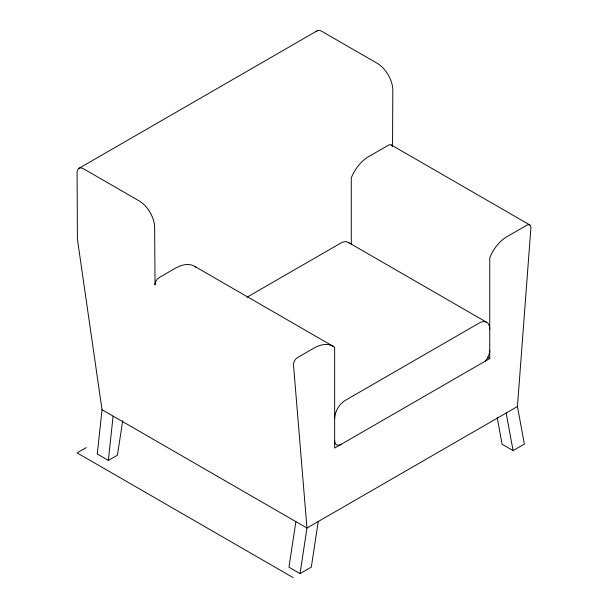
<?xml version="1.0" encoding="UTF-8"?>
<svg xmlns="http://www.w3.org/2000/svg" width="608" height="608" viewBox="0 0 608 608"><rect width="100%" height="100%" fill="white"/><g stroke="black" fill="none" stroke-linecap="round" stroke-linejoin="round"><path stroke-width="0.91" d="M392.548 146.216L392.814 90.258A21.956 12.677 60 0 0 377.294 63.369L321.678 31.259A9.059 5.229 60 0 0 316.13 31.753M497.23 417.696L502.132 444.273L513.084 450.604L524.37 444.091L517.446 406.509L530.89 227.932A5.692 3.283 -60 0 0 526.885 225.173L506.874 236.732A28.257 16.317 -60 0 0 489.752 257.8L489.752 358.545L334.658 448.081L334.658 347.335A38.357 22.146 -60 0 0 313.888 348.148L297.525 357.595A5.692 3.283 -60 0 0 293.512 364.982L306.964 528.033L300.04 573.602L288.96 567.203L295.883 521.634M196.186 267.391A38.357 22.146 -60 0 0 175.416 268.204L159.053 277.651A5.692 3.283 -60 0 0 155.04 285.03L154.645 227.764A21.956 12.677 60 0 0 139.118 200.876L83.501 168.766A9.059 5.229 60 0 0 77.094 172.467L77.406 239.149L102.022 409.708L97.28 454.024L108.353 460.416L117.458 455.164L122.687 420.751M108.353 460.416L113.103 416.108M318.242 521.52L311.319 567.089L300.04 573.602M78.972 168.317L317.148 30.81M246.992 297.228L340.769 243.086A14.858 8.58 -60 0 1 349.106 243.025M86.199 447.625L77.094 452.884L293.117 577.6M517.446 406.509L306.964 528.033L102.022 409.708M391.385 145.023L529.857 224.975M348.194 242.349L486.674 322.301M487.304 357.132L489.752 358.545M194.864 266.464L333.336 346.408M506.16 413.022L513.084 450.604M351.272 244.462L351.272 177.848A28.257 16.317 -60 0 1 368.395 156.78L388.406 145.228A5.692 3.283 -60 0 1 392.221 146.194M334.658 418.638A14.858 8.58 -60 0 1 345.162 400.444L479.241 323.038A14.858 8.58 -60 0 1 489.752 329.103M341.126 444.349A9.15 5.282 -60 0 1 334.658 440.618M489.752 350.375A11.142 6.43 -60 0 1 485.328 361.091"/></g></svg>
